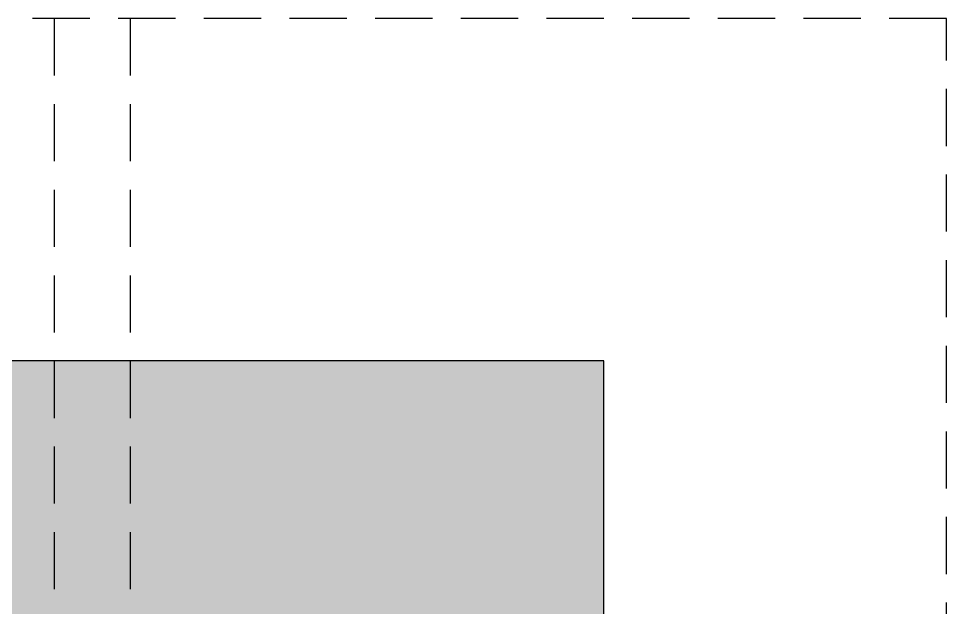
# Model space of a CAD drawing. Header units: millimetres. Extents: x -620 to 19192, y -4765 to 14690.
# Drawn here: x 5757 to 6975, y 7411 to 8185 of the extents above; entities that cross this region are included whole.
import ezdxf

# ---------------------------------------------------------------- set-up
doc = ezdxf.new("R2010")
doc.units = ezdxf.units.MM
doc.header["$LTSCALE"] = 150
doc.linetypes.add('DASHED', pattern=[0.75, 0.5, -0.25])
doc.layers.add('ad-Elevation 10', color=8, linetype='Continuous')
doc.layers.add('ad-Furniture', color=8, linetype='Continuous')

# ---------------------------------------------------------------- blocks, each defined once
blk = doc.blocks.new('zw$DAD3')
at = {"transparency": 33554610}
h = blk.add_hatch(dxfattribs=at)
h.set_pattern_fill('DOTS', color=35, scale=20, angle=360)
h.set_pattern_definition([(360, (-800139.518, 271344.397), (15.875, 31.75), [0, -31.75])])
h.paths.add_polyline_path([(450, -2530), (2915, -2530), (2915, -450), (450, -450)])
at = {"layer": 'ad-Elevation 10', "linetype": 'DASHED'}
blk.add_lwpolyline([(0, -2980), (3365, -2980), (3365, 0), (0, 0)], close=True, dxfattribs=at)
for points in [[(2193.3, 0), (2193.3, -2980)], [(2293.3, 0), (2293.3, -2980)]]:
    blk.add_lwpolyline(points, dxfattribs=at)
at = {"layer": 'ad-Elevation 10'}
blk.add_lwpolyline([(450, -2530), (2915, -2530), (2915, -450), (450, -450)], close=True, dxfattribs=at)
blk = doc.blocks.new('zw$D46D')
at = {"layer": 'ad-Furniture'}
blk.add_blockref('zw$DAD3', (3610, 8185), dxfattribs=at)

msp = doc.modelspace()

# ---------------------------------------------------------------- block references
at = {"layer": 'ad-Furniture'}
msp.add_blockref('zw$D46D', (0, 0), dxfattribs=at)

doc.saveas('drawing.dxf')
